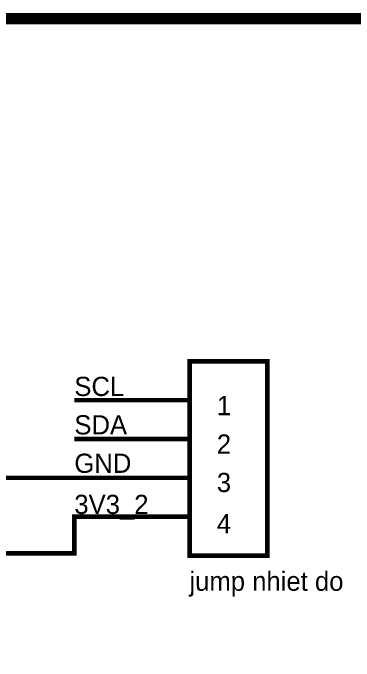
# Model space of a CAD drawing. Header units: millimetres. Extents: x 0 to 13.8, y 0 to 11.8.
# Drawn here: x 11.653 to 12.531, y 8.977 to 10.644 of the extents above; entities that cross this region are included whole.
import ezdxf

# ---------------------------------------------------------------- set-up
doc = ezdxf.new("R2010")
doc.units = ezdxf.units.MM
doc.header["$MEASUREMENT"] = 0
doc.layers.add('Sheet', color=255, linetype='Continuous')

msp = doc.modelspace()

# ---------------------------------------------------------------- linework, layer by layer
at = {"layer": 'Sheet'}
for points, const_width in [([(9.8425, 10.6297), (13.5829, 10.6297), (13.5829, 7.874)], 0.0295), ([(11.0239, 9.6485), (11.2206, 9.6485), (11.2206, 9.4487), (12.0081, 9.4487)], 0.0118), ([(12.0081, 9.6485), (11.811, 9.6485)], 0.0118), ([(12.1082, 9.6485), (12.0081, 9.6485)], 0.0118), ([(12.0081, 9.5488), (11.811, 9.5488)], 0.0118), ([(12.1082, 9.5488), (12.0081, 9.5488)], 0.0118), ([(12.1082, 9.4487), (12.0081, 9.4487)], 0.0118), ([(10.8268, 9.058), (11.2206, 9.058), (11.2206, 9.2485), (11.2206, 9.2547), (11.811, 9.2547), (11.811, 9.3486), (12.0081, 9.3486)], 0.0118), ([(12.1082, 9.3486), (12.0081, 9.3486)], 0.0118)]:
    msp.add_lwpolyline(points, dxfattribs=dict(at, const_width=const_width))
for points, const_width in [([(12.1082, 9.7486), (12.308, 9.7486), (12.308, 9.2485), (12.1082, 9.2485), (12.1082, 9.7486)], 0.0118), ([(12.1082, 9.7486), (12.1082, 9.2485), (12.308, 9.2485), (12.308, 9.7486), (12.1082, 9.7486), (12.1082, 9.7486)], 0.0039)]:
    msp.add_lwpolyline(points, close=True, dxfattribs=dict(at, const_width=const_width))

# ---------------------------------------------------------------- texts
for s, height, p in [('SCL', 0.04939, (11.811, 9.6591)), ('1', 0.0494, (12.1779, 9.6097)), ('SDA', 0.04939, (11.811, 9.5603)), ('2', 0.0494, (12.1779, 9.5109)), ('GND', 0.04939, (11.811, 9.4615)), ('3', 0.0494, (12.1779, 9.4121)), ('3V3_2', 0.04939, (11.811, 9.3557)), ('4', 0.0494, (12.1779, 9.3063)), ('jump nhiet do', 0.049389, (12.1074, 9.1581))]:
    msp.add_text(s, height=height, dxfattribs=at).set_placement(p)

doc.saveas('drawing.dxf')
